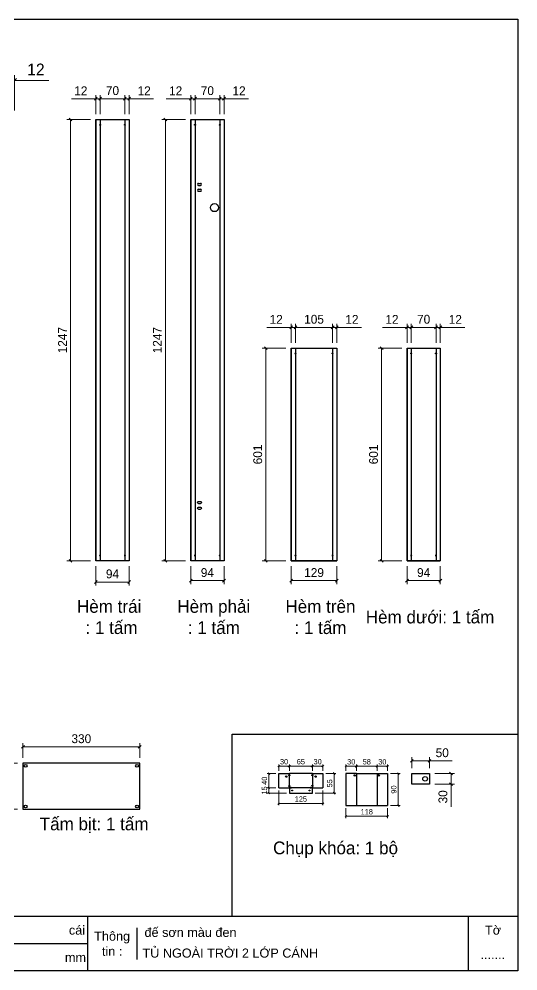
# Model space of a CAD drawing. Header units: millimetres. Extents: x 0 to 3804, y 0 to 2690.
# Drawn here: x 2393 to 3804, y 0 to 2690 of the extents above; entities that cross this region are included whole.
import ezdxf

# ---------------------------------------------------------------- set-up
doc = ezdxf.new("R2010")
doc.units = ezdxf.units.MM
doc.layers.add('CNC', color=7, linetype='Continuous')
doc.layers.add('DIM', color=253, linetype='Continuous')
doc.styles.add('Arial', font='arial.ttf')
doc.dimstyles.new('Dim-15', dxfattribs={"dimtxt": 15, "dimasz": 5, "dimexe": 5, "dimexo": 8, "dimgap": 5, "dimtad": 1, "dimdec": 0, "dimtxsty": 'Standard', "dimblk": 'OBLIQUE', "dimcen": 10, "dimclrd": 5, "dimclre": 5, "dimclrt": 3, "dimazin": 3, "dimtfac": 1, "dimtdec": 0, "dimtmove": 0, "dimatfit": 3, "dimldrblk": 'OBLIQUE', "dimlwd": 9, "dimlwe": 9})
doc.dimstyles.new('Dim-25', dxfattribs={"dimtxt": 25, "dimasz": 8, "dimexe": 10, "dimexo": 15, "dimgap": 10, "dimtad": 1, "dimdec": 0, "dimtxsty": 'Standard', "dimblk": 'OBLIQUE', "dimcen": 10, "dimclrd": 5, "dimclre": 5, "dimclrt": 3, "dimazin": 3, "dimtfac": 1, "dimtdec": 0, "dimtmove": 0, "dimatfit": 3, "dimldrblk": 'OBLIQUE', "dimlwd": 9, "dimlwe": 9})
doc.dimstyles.new('Dim-33', dxfattribs={"dimtxt": 33, "dimasz": 12, "dimexe": 15, "dimexo": 25, "dimgap": 15, "dimtad": 1, "dimdec": 0, "dimtxsty": 'Standard', "dimblk": 'OBLIQUE', "dimcen": 10, "dimclrd": 5, "dimclre": 5, "dimclrt": 3, "dimazin": 3, "dimtfac": 1, "dimtdec": 0, "dimtmove": 0, "dimatfit": 3, "dimldrblk": 'OPEN30', "dimlwd": 9, "dimlwe": 9})

# ---------------------------------------------------------------- blocks, each defined once
blk = doc.blocks.new('KHUNG CHUẨN')
at = {"color": 7}
for p, q in [((19889.2, -28535.2), (16919.2, -28535.2)), ((17239.2, -28535.2), (17239.2, -28595.2)), ((17809.2, -28535.2), (17809.2, -28655.2)), ((18599.2, -28535.2), (18599.2, -28655.2)), ((18939.2, -28535.2), (18939.2, -28655.2)), ((19779.2, -28535.2), (19779.2, -28655.2)), ((19047.6, -28560.2), (19047.6, -28630.2)), ((18939.2, -28595.2), (16919.2, -28595.2)), ((17139.2, -28595.2), (17139.2, -28655.2)), ((17474.2, -28595.2), (17474.2, -28655.2))]:
    blk.add_line(p, q, dxfattribs=at)
blk.add_lwpolyline([(16919.2, -26555.2), (19889.2, -26555.2), (19889.2, -28655.2), (16919.2, -28655.2)], close=True, dxfattribs=at)
at = {"color": 2, "char_height": 20, "style": 'Arial'}
for s, insert, width, attachment_point in [('  Thiết kế :', (16919.2, -28565.2), 917.634, 4), ('  Khách hàng :', (17239.2, -28565.2), 917.634, 4), ('  Tên sản phẩm :', (17809.2, -28565.2), 917.634, 4), ('  Số lượng :', (18599.2, -28565.2), 917.634, 4), ('cái', (18897.9, -28565.2), 63.517, 4), ('Tờ', (19834.2, -28565.2), 110, 5), ('Thông\\Ptin :', (18993.4, -28595.2), 108.311, 5), ('  CNC :', (16919.2, -28625.2), 917.634, 4), ('  Ngày nhận :', (17134, -28625.2), 556.651, 4), ('  Ngày giao:', (17466.3, -28625.2), 556.651, 4), ('  Kích thước :', (17809.2, -28625.2), 917.634, 4), ('mm', (18548.6, -28625.2), 73.831, 4), ('  Loại tôn :', (18599.2, -28625.2), 917.634, 4), ('mm', (18889.2, -28625.2), 917.634, 4)]:
    blk.add_mtext(s, dxfattribs=dict(at, insert=insert, width=width, attachment_point=attachment_point))
at = {"color": 3, "style": 'Arial'}
for tag, p in [('#01', (17055.6, -28580.1)), ('#02', (17431.4, -28580.1)), ('#03', (18030.6, -28580.1)), ('#08', (18751.7, -28580.1)), ('#10', (19064.8, -28580.1)), ('#04', (17024.8, -28634.6)), ('#05', (17308.5, -28633)), ('#06', (17632.7, -28633.7)), ('#07', (18002, -28634.7)), ('#09', (18753.8, -28632.6)), ('#11', (19060.3, -28625.7)), ('#12', (19806.5, -28628.9))]:
    blk.add_attdef(tag, p, '', height=20, dxfattribs=at)
blk = doc.blocks.new('*D14')
at = {"color": 0, "linetype": 'ByBlock', "lineweight": -2}
for p, q in [((2362, 2509.7), (2374, 2521.7)), ((2386, 2521.7), (2374, 2509.7))]:
    blk.add_line(p, q, dxfattribs=at)
at = {"layer": 'Defpoints', "color": 0, "transparency": 16777216}
for p in [(2380, 2515.7), (2368, 2405.9), (2380, 2405.9)]:
    blk.add_point(p, dxfattribs=at)
at = {"layer": 'DIM', "color": 5, "lineweight": 9, "transparency": 16777216}
for p, q in [((2368, 2430.9), (2368, 2530.7)), ((2380, 2430.9), (2380, 2530.7)), ((2368, 2515.7), (2356, 2515.7)), ((2368, 2515.7), (2380, 2515.7)), ((2380, 2515.7), (2477.9, 2515.7))]:
    blk.add_line(p, q, dxfattribs=at)
at = {"layer": 'DIM', "color": 3, "transparency": 16777216, "insert": (2441, 2547.3), "char_height": 33, "attachment_point": 5}
blk.add_mtext('12', dxfattribs=at)
blk = doc.blocks.new('_Oblique')
at = {"color": 0, "linetype": 'ByBlock', "lineweight": -2}
blk.add_line((-0.5, -0.5), (0.5, 0.5), dxfattribs=at)
blk = doc.blocks.new('_Open30')
at = {"color": 0, "linetype": 'ByBlock', "lineweight": -2}
for p, q in [((-1, 0.27), (0, 0)), ((0, 0), (-1, -0.27)), ((0, 0), (-1, 0))]:
    blk.add_line(p, q, dxfattribs=at)
blk = doc.blocks.new('*D32')
at = {"color": 0, "linetype": 'ByBlock', "lineweight": -2}
for p, q in [((2408.4, 637.3), (2400.4, 629.3)), ((2730.4, 629.3), (2738.4, 637.3))]:
    blk.add_line(p, q, dxfattribs=at)
at = {"color": 5, "lineweight": 9, "ltscale": 3, "transparency": 16777216}
for p, q in [((2404.4, 602.2), (2404.4, 643.3)), ((2404.4, 633.3), (2734.4, 633.3)), ((2734.4, 602.2), (2734.4, 643.3))]:
    blk.add_line(p, q, dxfattribs=at)
at = {"layer": 'Defpoints', "color": 0, "ltscale": 3, "transparency": 16777216}
for p in [(2734.4, 633.3), (2404.4, 587.2), (2734.4, 587.2)]:
    blk.add_point(p, dxfattribs=at)
at = {"color": 3, "ltscale": 3, "transparency": 16777216, "insert": (2569.4, 656.1), "char_height": 25, "attachment_point": 5}
blk.add_mtext('330', dxfattribs=at)
blk = doc.blocks.new('*D33')
at = {"color": 5, "lineweight": 9, "ltscale": 3, "transparency": 16777216}
for p, q in [((2389.4, 587.2), (2339.7, 587.2)), ((2349.7, 587.2), (2349.7, 457.2)), ((2389.4, 457.2), (2339.7, 457.2))]:
    blk.add_line(p, q, dxfattribs=at)
at = {"color": 0, "linetype": 'ByBlock', "lineweight": -2}
for p, q in [((2353.7, 583.2), (2345.7, 591.2)), ((2345.7, 461.2), (2353.7, 453.2))]:
    blk.add_line(p, q, dxfattribs=at)
at = {"layer": 'Defpoints', "color": 0, "ltscale": 3, "transparency": 16777216}
for p in [(2404.4, 587.2), (2349.7, 457.2), (2404.4, 457.2)]:
    blk.add_point(p, dxfattribs=at)
at = {"color": 3, "ltscale": 3, "transparency": 16777216, "insert": (2326.9, 522.2), "char_height": 25, "attachment_point": 5, "rotation": 90}
blk.add_mtext('130', dxfattribs=at)
blk = doc.blocks.new('f3daunguoc')
at = {"layer": 'CNC', "color": 2, "lineweight": -3}
blk.add_circle((0, 0), 1.5, dxfattribs=at)
blk = doc.blocks.new('*D34')
at = {"color": 5, "lineweight": 9, "ltscale": 3, "transparency": 16777216}
for p, q in [((2692.5, 2464.5), (2684.5, 2464.5)), ((2692.5, 2420.9), (2692.5, 2474.5)), ((2692.5, 2464.5), (2704.5, 2464.5)), ((2704.5, 2420.9), (2704.5, 2474.5)), ((2704.5, 2464.5), (2773.7, 2464.5))]:
    blk.add_line(p, q, dxfattribs=at)
at = {"color": 0, "linetype": 'ByBlock', "lineweight": -2}
for p, q in [((2688.5, 2460.5), (2696.5, 2468.5)), ((2708.5, 2468.5), (2700.5, 2460.5))]:
    blk.add_line(p, q, dxfattribs=at)
at = {"layer": 'Defpoints', "color": 0, "ltscale": 3, "transparency": 16777216}
for p in [(2704.5, 2464.5), (2692.5, 2405.9), (2704.5, 2405.9)]:
    blk.add_point(p, dxfattribs=at)
at = {"color": 3, "ltscale": 3, "transparency": 16777216, "insert": (2747.1, 2487), "char_height": 25, "attachment_point": 5}
blk.add_mtext('12', dxfattribs=at)
blk = doc.blocks.new('*D35')
at = {"color": 0, "linetype": 'ByBlock', "lineweight": -2}
for p, q in [((2626.5, 2468.5), (2618.5, 2460.5)), ((2688.5, 2460.5), (2696.5, 2468.5))]:
    blk.add_line(p, q, dxfattribs=at)
at = {"color": 5, "lineweight": 9, "ltscale": 3, "transparency": 16777216}
for p, q in [((2622.5, 2420.9), (2622.5, 2474.5)), ((2622.5, 2464.5), (2692.5, 2464.5)), ((2692.5, 2420.9), (2692.5, 2474.5))]:
    blk.add_line(p, q, dxfattribs=at)
at = {"layer": 'Defpoints', "color": 0, "ltscale": 3, "transparency": 16777216}
for p in [(2692.5, 2464.5), (2622.5, 2405.9), (2692.5, 2405.9)]:
    blk.add_point(p, dxfattribs=at)
at = {"color": 3, "ltscale": 3, "transparency": 16777216, "insert": (2657.5, 2487.2), "char_height": 25, "attachment_point": 5}
blk.add_mtext('70', dxfattribs=at)
blk = doc.blocks.new('*D36')
at = {"color": 5, "lineweight": 9, "ltscale": 3, "transparency": 16777216}
for p, q in [((2610.5, 2464.5), (2541.3, 2464.5)), ((2610.5, 2420.9), (2610.5, 2474.5)), ((2622.5, 2464.5), (2610.5, 2464.5)), ((2622.5, 2420.9), (2622.5, 2474.5)), ((2622.5, 2464.5), (2630.5, 2464.5))]:
    blk.add_line(p, q, dxfattribs=at)
at = {"color": 0, "linetype": 'ByBlock', "lineweight": -2}
for p, q in [((2606.5, 2460.5), (2614.5, 2468.5)), ((2626.5, 2468.5), (2618.5, 2460.5))]:
    blk.add_line(p, q, dxfattribs=at)
at = {"layer": 'Defpoints', "color": 0, "ltscale": 3, "transparency": 16777216}
for p in [(2610.5, 2464.5), (2610.5, 2405.9), (2622.5, 2405.9)]:
    blk.add_point(p, dxfattribs=at)
at = {"color": 3, "ltscale": 3, "transparency": 16777216, "insert": (2567.9, 2487), "char_height": 25, "attachment_point": 5}
blk.add_mtext('12', dxfattribs=at)
blk = doc.blocks.new('*D37')
at = {"color": 5, "lineweight": 9, "ltscale": 3, "transparency": 16777216}
for p, q in [((2595.5, 2405.9), (2528.6, 2405.9)), ((2538.6, 2405.9), (2538.6, 1158.9)), ((2595.5, 1158.9), (2528.6, 1158.9))]:
    blk.add_line(p, q, dxfattribs=at)
at = {"color": 0, "linetype": 'ByBlock', "lineweight": -2}
for p, q in [((2542.6, 2401.9), (2534.6, 2409.9)), ((2534.6, 1162.9), (2542.6, 1154.9))]:
    blk.add_line(p, q, dxfattribs=at)
at = {"layer": 'Defpoints', "color": 0, "ltscale": 3, "transparency": 16777216}
for p in [(2610.5, 2405.9), (2538.6, 1158.9), (2610.5, 1158.9)]:
    blk.add_point(p, dxfattribs=at)
at = {"color": 3, "ltscale": 3, "transparency": 16777216, "insert": (2516.1, 1782.4), "char_height": 25, "attachment_point": 5, "rotation": 90}
blk.add_mtext('1247', dxfattribs=at)
blk = doc.blocks.new('*D38')
at = {"color": 5, "lineweight": 9, "ltscale": 3, "transparency": 16777216}
for p, q in [((2960.8, 2464.5), (2952.8, 2464.5)), ((2960.8, 2420.9), (2960.8, 2474.5)), ((2960.8, 2464.5), (2972.8, 2464.5)), ((2972.8, 2420.9), (2972.8, 2474.5)), ((2972.8, 2464.5), (3042, 2464.5))]:
    blk.add_line(p, q, dxfattribs=at)
at = {"color": 0, "linetype": 'ByBlock', "lineweight": -2}
for p, q in [((2956.8, 2460.5), (2964.8, 2468.5)), ((2976.8, 2468.5), (2968.8, 2460.5))]:
    blk.add_line(p, q, dxfattribs=at)
at = {"layer": 'Defpoints', "color": 0, "ltscale": 3, "transparency": 16777216}
for p in [(2972.8, 2464.5), (2960.8, 2405.9), (2972.8, 2405.9)]:
    blk.add_point(p, dxfattribs=at)
at = {"color": 3, "ltscale": 3, "transparency": 16777216, "insert": (3015.4, 2487), "char_height": 25, "attachment_point": 5}
blk.add_mtext('12', dxfattribs=at)
blk = doc.blocks.new('*D39')
at = {"color": 0, "linetype": 'ByBlock', "lineweight": -2}
for p, q in [((2894.8, 2468.5), (2886.8, 2460.5)), ((2956.8, 2460.5), (2964.8, 2468.5))]:
    blk.add_line(p, q, dxfattribs=at)
at = {"color": 5, "lineweight": 9, "ltscale": 3, "transparency": 16777216}
for p, q in [((2890.8, 2420.9), (2890.8, 2474.5)), ((2890.8, 2464.5), (2960.8, 2464.5)), ((2960.8, 2420.9), (2960.8, 2474.5))]:
    blk.add_line(p, q, dxfattribs=at)
at = {"layer": 'Defpoints', "color": 0, "ltscale": 3, "transparency": 16777216}
for p in [(2960.8, 2464.5), (2890.8, 2405.9), (2960.8, 2405.9)]:
    blk.add_point(p, dxfattribs=at)
at = {"color": 3, "ltscale": 3, "transparency": 16777216, "insert": (2925.8, 2487.2), "char_height": 25, "attachment_point": 5}
blk.add_mtext('70', dxfattribs=at)
blk = doc.blocks.new('*D40')
at = {"color": 5, "lineweight": 9, "ltscale": 3, "transparency": 16777216}
for p, q in [((2878.8, 2464.5), (2809.6, 2464.5)), ((2878.8, 2420.9), (2878.8, 2474.5)), ((2890.8, 2464.5), (2878.8, 2464.5)), ((2890.8, 2420.9), (2890.8, 2474.5)), ((2890.8, 2464.5), (2898.8, 2464.5))]:
    blk.add_line(p, q, dxfattribs=at)
at = {"color": 0, "linetype": 'ByBlock', "lineweight": -2}
for p, q in [((2874.8, 2460.5), (2882.8, 2468.5)), ((2894.8, 2468.5), (2886.8, 2460.5))]:
    blk.add_line(p, q, dxfattribs=at)
at = {"layer": 'Defpoints', "color": 0, "ltscale": 3, "transparency": 16777216}
for p in [(2878.8, 2464.5), (2878.8, 2405.9), (2890.8, 2405.9)]:
    blk.add_point(p, dxfattribs=at)
at = {"color": 3, "ltscale": 3, "transparency": 16777216, "insert": (2836.2, 2487), "char_height": 25, "attachment_point": 5}
blk.add_mtext('12', dxfattribs=at)
blk = doc.blocks.new('*D41')
at = {"color": 5, "lineweight": 9, "ltscale": 3, "transparency": 16777216}
for p, q in [((2863.8, 2405.9), (2797, 2405.9)), ((2807, 2405.9), (2807, 1158.9)), ((2863.8, 1158.9), (2797, 1158.9))]:
    blk.add_line(p, q, dxfattribs=at)
at = {"color": 0, "linetype": 'ByBlock', "lineweight": -2}
for p, q in [((2811, 2401.9), (2803, 2409.9)), ((2803, 1162.9), (2811, 1154.9))]:
    blk.add_line(p, q, dxfattribs=at)
at = {"layer": 'Defpoints', "color": 0, "ltscale": 3, "transparency": 16777216}
for p in [(2878.8, 2405.9), (2807, 1158.9), (2878.8, 1158.9)]:
    blk.add_point(p, dxfattribs=at)
at = {"color": 3, "ltscale": 3, "transparency": 16777216, "insert": (2784.4, 1782.4), "char_height": 25, "attachment_point": 5, "rotation": 90}
blk.add_mtext('1247', dxfattribs=at)
blk = doc.blocks.new('*D42')
at = {"color": 5, "lineweight": 9, "ltscale": 3, "transparency": 16777216}
for p, q in [((2610.5, 1143.9), (2610.5, 1089)), ((2704.5, 1143.9), (2704.5, 1089)), ((2610.5, 1099), (2704.5, 1099))]:
    blk.add_line(p, q, dxfattribs=at)
at = {"color": 0, "linetype": 'ByBlock', "lineweight": -2}
for p, q in [((2614.5, 1103), (2606.5, 1095)), ((2700.5, 1095), (2708.5, 1103))]:
    blk.add_line(p, q, dxfattribs=at)
at = {"layer": 'Defpoints', "color": 0, "ltscale": 3, "transparency": 16777216}
for p in [(2610.5, 1158.9), (2704.5, 1158.9), (2704.5, 1099)]:
    blk.add_point(p, dxfattribs=at)
at = {"color": 3, "ltscale": 3, "transparency": 16777216, "insert": (2657.5, 1121.8), "char_height": 25, "attachment_point": 5}
blk.add_mtext('94', dxfattribs=at)
blk = doc.blocks.new('*D43')
at = {"color": 5, "lineweight": 9, "ltscale": 3, "transparency": 16777216}
for p, q in [((2878.8, 1143.9), (2878.8, 1092.8)), ((2972.8, 1143.9), (2972.8, 1092.8)), ((2878.8, 1102.8), (2972.8, 1102.8))]:
    blk.add_line(p, q, dxfattribs=at)
at = {"color": 0, "linetype": 'ByBlock', "lineweight": -2}
for p, q in [((2882.8, 1106.8), (2874.8, 1098.8)), ((2968.8, 1098.8), (2976.8, 1106.8))]:
    blk.add_line(p, q, dxfattribs=at)
at = {"layer": 'Defpoints', "color": 0, "ltscale": 3, "transparency": 16777216}
for p in [(2878.8, 1158.9), (2972.8, 1158.9), (2972.8, 1102.8)]:
    blk.add_point(p, dxfattribs=at)
at = {"color": 3, "ltscale": 3, "transparency": 16777216, "insert": (2925.8, 1125.5), "char_height": 25, "attachment_point": 5}
blk.add_mtext('94', dxfattribs=at)
blk = doc.blocks.new('*D44')
at = {"color": 5, "lineweight": 9, "ltscale": 3, "transparency": 16777216}
for p, q in [((3572.3, 1818.5), (3564.3, 1818.5)), ((3572.3, 1774.9), (3572.3, 1828.5)), ((3572.3, 1818.5), (3584.3, 1818.5)), ((3584.3, 1774.9), (3584.3, 1828.5)), ((3584.3, 1818.5), (3653.5, 1818.5))]:
    blk.add_line(p, q, dxfattribs=at)
at = {"color": 0, "linetype": 'ByBlock', "lineweight": -2}
for p, q in [((3568.3, 1814.5), (3576.3, 1822.5)), ((3588.3, 1822.5), (3580.3, 1814.5))]:
    blk.add_line(p, q, dxfattribs=at)
at = {"layer": 'Defpoints', "color": 0, "ltscale": 3, "transparency": 16777216}
for p in [(3584.3, 1818.5), (3572.3, 1759.9), (3584.3, 1759.9)]:
    blk.add_point(p, dxfattribs=at)
at = {"color": 3, "ltscale": 3, "transparency": 16777216, "insert": (3626.9, 1841), "char_height": 25, "attachment_point": 5}
blk.add_mtext('12', dxfattribs=at)
blk = doc.blocks.new('*D45')
at = {"color": 0, "linetype": 'ByBlock', "lineweight": -2}
for p, q in [((3506.3, 1822.5), (3498.3, 1814.5)), ((3568.3, 1814.5), (3576.3, 1822.5))]:
    blk.add_line(p, q, dxfattribs=at)
at = {"color": 5, "lineweight": 9, "ltscale": 3, "transparency": 16777216}
for p, q in [((3502.3, 1774.9), (3502.3, 1828.5)), ((3502.3, 1818.5), (3572.3, 1818.5)), ((3572.3, 1774.9), (3572.3, 1828.5))]:
    blk.add_line(p, q, dxfattribs=at)
at = {"layer": 'Defpoints', "color": 0, "ltscale": 3, "transparency": 16777216}
for p in [(3572.3, 1818.5), (3502.3, 1759.9), (3572.3, 1759.9)]:
    blk.add_point(p, dxfattribs=at)
at = {"color": 3, "ltscale": 3, "transparency": 16777216, "insert": (3537.3, 1841.2), "char_height": 25, "attachment_point": 5}
blk.add_mtext('70', dxfattribs=at)
blk = doc.blocks.new('*D46')
at = {"color": 5, "lineweight": 9, "ltscale": 3, "transparency": 16777216}
for p, q in [((3490.3, 1818.5), (3421.1, 1818.5)), ((3490.3, 1774.9), (3490.3, 1828.5)), ((3502.3, 1818.5), (3490.3, 1818.5)), ((3502.3, 1774.9), (3502.3, 1828.5)), ((3502.3, 1818.5), (3510.3, 1818.5))]:
    blk.add_line(p, q, dxfattribs=at)
at = {"color": 0, "linetype": 'ByBlock', "lineweight": -2}
for p, q in [((3486.3, 1814.5), (3494.3, 1822.5)), ((3506.3, 1822.5), (3498.3, 1814.5))]:
    blk.add_line(p, q, dxfattribs=at)
at = {"layer": 'Defpoints', "color": 0, "ltscale": 3, "transparency": 16777216}
for p in [(3490.3, 1818.5), (3490.3, 1759.9), (3502.3, 1759.9)]:
    blk.add_point(p, dxfattribs=at)
at = {"color": 3, "ltscale": 3, "transparency": 16777216, "insert": (3447.7, 1841), "char_height": 25, "attachment_point": 5}
blk.add_mtext('12', dxfattribs=at)
blk = doc.blocks.new('*D47')
at = {"color": 5, "lineweight": 9, "ltscale": 3, "transparency": 16777216}
for p, q in [((3475.3, 1759.9), (3408.4, 1759.9)), ((3418.4, 1759.9), (3418.4, 1158.9)), ((3475.3, 1158.9), (3408.4, 1158.9))]:
    blk.add_line(p, q, dxfattribs=at)
at = {"color": 0, "linetype": 'ByBlock', "lineweight": -2}
for p, q in [((3422.4, 1755.9), (3414.4, 1763.9)), ((3414.4, 1162.9), (3422.4, 1154.9))]:
    blk.add_line(p, q, dxfattribs=at)
at = {"layer": 'Defpoints', "color": 0, "ltscale": 3, "transparency": 16777216}
for p in [(3490.3, 1759.9), (3418.4, 1158.9), (3490.3, 1158.9)]:
    blk.add_point(p, dxfattribs=at)
at = {"color": 3, "ltscale": 3, "transparency": 16777216, "insert": (3395.6, 1459.4), "char_height": 25, "attachment_point": 5, "rotation": 90}
blk.add_mtext('601', dxfattribs=at)
blk = doc.blocks.new('*D48')
at = {"color": 5, "lineweight": 9, "ltscale": 3, "transparency": 16777216}
for p, q in [((3490.3, 1143.9), (3490.3, 1092.8)), ((3584.3, 1143.9), (3584.3, 1092.8)), ((3490.3, 1102.8), (3584.3, 1102.8))]:
    blk.add_line(p, q, dxfattribs=at)
at = {"color": 0, "linetype": 'ByBlock', "lineweight": -2}
for p, q in [((3494.3, 1106.8), (3486.3, 1098.8)), ((3580.3, 1098.8), (3588.3, 1106.8))]:
    blk.add_line(p, q, dxfattribs=at)
at = {"layer": 'Defpoints', "color": 0, "ltscale": 3, "transparency": 16777216}
for p in [(3490.3, 1158.9), (3584.3, 1158.9), (3584.3, 1102.8)]:
    blk.add_point(p, dxfattribs=at)
at = {"color": 3, "ltscale": 3, "transparency": 16777216, "insert": (3537.3, 1125.5), "char_height": 25, "attachment_point": 5}
blk.add_mtext('94', dxfattribs=at)
blk = doc.blocks.new('*D49')
at = {"color": 5, "lineweight": 9, "ltscale": 3, "transparency": 16777216}
for p, q in [((3279.9, 1818.5), (3271.9, 1818.5)), ((3279.9, 1774.9), (3279.9, 1828.5)), ((3279.9, 1818.5), (3291.9, 1818.5)), ((3291.9, 1774.9), (3291.9, 1828.5)), ((3291.9, 1818.5), (3361.1, 1818.5))]:
    blk.add_line(p, q, dxfattribs=at)
at = {"color": 0, "linetype": 'ByBlock', "lineweight": -2}
for p, q in [((3275.9, 1814.5), (3283.9, 1822.5)), ((3295.9, 1822.5), (3287.9, 1814.5))]:
    blk.add_line(p, q, dxfattribs=at)
at = {"layer": 'Defpoints', "color": 0, "ltscale": 3, "transparency": 16777216}
for p in [(3291.9, 1818.5), (3279.9, 1759.9), (3291.9, 1759.9)]:
    blk.add_point(p, dxfattribs=at)
at = {"color": 3, "ltscale": 3, "transparency": 16777216, "insert": (3334.5, 1841), "char_height": 25, "attachment_point": 5}
blk.add_mtext('12', dxfattribs=at)
blk = doc.blocks.new('*D50')
at = {"color": 0, "linetype": 'ByBlock', "lineweight": -2}
for p, q in [((3178.9, 1822.5), (3170.9, 1814.5)), ((3275.9, 1814.5), (3283.9, 1822.5))]:
    blk.add_line(p, q, dxfattribs=at)
at = {"color": 5, "lineweight": 9, "ltscale": 3, "transparency": 16777216}
for p, q in [((3174.9, 1774.9), (3174.9, 1828.5)), ((3174.9, 1818.5), (3279.9, 1818.5)), ((3279.9, 1774.9), (3279.9, 1828.5))]:
    blk.add_line(p, q, dxfattribs=at)
at = {"layer": 'Defpoints', "color": 0, "ltscale": 3, "transparency": 16777216}
for p in [(3279.9, 1818.5), (3174.9, 1759.9), (3279.9, 1759.9)]:
    blk.add_point(p, dxfattribs=at)
at = {"color": 3, "ltscale": 3, "transparency": 16777216, "insert": (3227.4, 1841.2), "char_height": 25, "attachment_point": 5}
blk.add_mtext('105', dxfattribs=at)
blk = doc.blocks.new('*D51')
at = {"color": 5, "lineweight": 9, "ltscale": 3, "transparency": 16777216}
for p, q in [((3162.9, 1818.5), (3093.7, 1818.5)), ((3162.9, 1774.9), (3162.9, 1828.5)), ((3174.9, 1818.5), (3162.9, 1818.5)), ((3174.9, 1774.9), (3174.9, 1828.5)), ((3174.9, 1818.5), (3182.9, 1818.5))]:
    blk.add_line(p, q, dxfattribs=at)
at = {"color": 0, "linetype": 'ByBlock', "lineweight": -2}
for p, q in [((3158.9, 1814.5), (3166.9, 1822.5)), ((3178.9, 1822.5), (3170.9, 1814.5))]:
    blk.add_line(p, q, dxfattribs=at)
at = {"layer": 'Defpoints', "color": 0, "ltscale": 3, "transparency": 16777216}
for p in [(3162.9, 1818.5), (3162.9, 1759.9), (3174.9, 1759.9)]:
    blk.add_point(p, dxfattribs=at)
at = {"color": 3, "ltscale": 3, "transparency": 16777216, "insert": (3120.3, 1841), "char_height": 25, "attachment_point": 5}
blk.add_mtext('12', dxfattribs=at)
blk = doc.blocks.new('*D52')
at = {"color": 5, "lineweight": 9, "ltscale": 3, "transparency": 16777216}
for p, q in [((3147.9, 1759.9), (3081, 1759.9)), ((3091, 1759.9), (3091, 1158.9)), ((3147.9, 1158.9), (3081, 1158.9))]:
    blk.add_line(p, q, dxfattribs=at)
at = {"color": 0, "linetype": 'ByBlock', "lineweight": -2}
for p, q in [((3095, 1755.9), (3087, 1763.9)), ((3087, 1162.9), (3095, 1154.9))]:
    blk.add_line(p, q, dxfattribs=at)
at = {"layer": 'Defpoints', "color": 0, "ltscale": 3, "transparency": 16777216}
for p in [(3162.9, 1759.9), (3091, 1158.9), (3162.9, 1158.9)]:
    blk.add_point(p, dxfattribs=at)
at = {"color": 3, "ltscale": 3, "transparency": 16777216, "insert": (3068.2, 1459.4), "char_height": 25, "attachment_point": 5, "rotation": 90}
blk.add_mtext('601', dxfattribs=at)
blk = doc.blocks.new('*D53')
at = {"color": 5, "lineweight": 9, "ltscale": 3, "transparency": 16777216}
for p, q in [((3162.9, 1143.9), (3162.9, 1092.8)), ((3291.9, 1143.9), (3291.9, 1092.8)), ((3162.9, 1102.8), (3291.9, 1102.8))]:
    blk.add_line(p, q, dxfattribs=at)
at = {"color": 0, "linetype": 'ByBlock', "lineweight": -2}
for p, q in [((3166.9, 1106.8), (3158.9, 1098.8)), ((3287.9, 1098.8), (3295.9, 1106.8))]:
    blk.add_line(p, q, dxfattribs=at)
at = {"layer": 'Defpoints', "color": 0, "ltscale": 3, "transparency": 16777216}
for p in [(3162.9, 1158.9), (3291.9, 1158.9), (3291.9, 1102.8)]:
    blk.add_point(p, dxfattribs=at)
at = {"color": 3, "ltscale": 3, "transparency": 16777216, "insert": (3227.4, 1125.5), "char_height": 25, "attachment_point": 5}
blk.add_mtext('129', dxfattribs=at)
blk = doc.blocks.new('ovan6x9')
at = {"color": 2}
for p, q in [((2, 6), (8, 6)), ((2, 0), (8, 0))]:
    blk.add_line(p, q, dxfattribs=at)
for centre, start, end in [((2, 3), 90, 270), ((8, 3), 270, 90)]:
    blk.add_arc(centre, 3, start, end, dxfattribs=at)
blk = doc.blocks.new('*D54')
at = {"color": 0, "linetype": 'ByBlock', "lineweight": -2}
for p, q in [((3468.1, 555.1), (3463.1, 560.1)), ((3463.1, 470.1), (3468.1, 465.1))]:
    blk.add_line(p, q, dxfattribs=at)
at = {"layer": 'Defpoints', "color": 0, "transparency": 16777216}
for p in [(3435.5, 557.6), (3435.5, 467.6), (3465.6, 467.6)]:
    blk.add_point(p, dxfattribs=at)
at = {"layer": 'DIM', "color": 5, "lineweight": 9, "transparency": 16777216}
for p, q in [((3443.5, 557.6), (3470.6, 557.6)), ((3465.6, 557.6), (3465.6, 467.6)), ((3443.5, 467.6), (3470.6, 467.6))]:
    blk.add_line(p, q, dxfattribs=at)
at = {"layer": 'DIM', "color": 3, "transparency": 16777216, "insert": (3453, 512.6), "char_height": 15, "attachment_point": 5, "rotation": 90}
blk.add_mtext('90', dxfattribs=at)
blk = doc.blocks.new('*D55')
at = {"color": 0, "linetype": 'ByBlock', "lineweight": -2}
for p, q in [((3320, 439.5), (3315, 434.5)), ((3433, 434.5), (3438, 439.5))]:
    blk.add_line(p, q, dxfattribs=at)
at = {"layer": 'Defpoints', "color": 0, "transparency": 16777216}
for p in [(3317.5, 467.6), (3435.5, 467.6), (3435.5, 437)]:
    blk.add_point(p, dxfattribs=at)
at = {"layer": 'DIM', "color": 5, "lineweight": 9, "transparency": 16777216}
for p, q in [((3317.5, 459.6), (3317.5, 432)), ((3435.5, 459.6), (3435.5, 432)), ((3317.5, 437), (3435.5, 437))]:
    blk.add_line(p, q, dxfattribs=at)
at = {"layer": 'DIM', "color": 3, "transparency": 16777216, "insert": (3376.5, 449.7), "char_height": 15, "attachment_point": 5}
blk.add_mtext('118', dxfattribs=at)
blk = doc.blocks.new('*D56')
at = {"color": 0, "linetype": 'ByBlock', "lineweight": -2}
for p, q in [((3320, 580.8), (3315, 575.8)), ((3345, 575.8), (3350, 580.8))]:
    blk.add_line(p, q, dxfattribs=at)
at = {"layer": 'Defpoints', "color": 0, "transparency": 16777216}
for p in [(3347.5, 578.3), (3317.5, 557.6), (3347.5, 557.6)]:
    blk.add_point(p, dxfattribs=at)
at = {"layer": 'DIM', "color": 5, "lineweight": 9, "transparency": 16777216}
for p, q in [((3317.5, 565.6), (3317.5, 583.3)), ((3317.5, 578.3), (3347.5, 578.3)), ((3347.5, 565.6), (3347.5, 583.3))]:
    blk.add_line(p, q, dxfattribs=at)
at = {"layer": 'DIM', "color": 3, "transparency": 16777216, "insert": (3332.5, 590.9), "char_height": 15, "attachment_point": 5}
blk.add_mtext('30', dxfattribs=at)
blk = doc.blocks.new('*D57')
at = {"color": 0, "linetype": 'ByBlock', "lineweight": -2}
for p, q in [((3350, 580.8), (3345, 575.8)), ((3403, 575.8), (3408, 580.8))]:
    blk.add_line(p, q, dxfattribs=at)
at = {"layer": 'Defpoints', "color": 0, "transparency": 16777216}
for p in [(3405.5, 578.3), (3347.5, 557.6), (3405.5, 557.6)]:
    blk.add_point(p, dxfattribs=at)
at = {"layer": 'DIM', "color": 5, "lineweight": 9, "transparency": 16777216}
for p, q in [((3347.5, 565.6), (3347.5, 583.3)), ((3347.5, 578.3), (3405.5, 578.3)), ((3405.5, 565.6), (3405.5, 583.3))]:
    blk.add_line(p, q, dxfattribs=at)
at = {"layer": 'DIM', "color": 3, "transparency": 16777216, "insert": (3376.5, 590.9), "char_height": 15, "attachment_point": 5}
blk.add_mtext('58', dxfattribs=at)
blk = doc.blocks.new('*D58')
at = {"color": 0, "linetype": 'ByBlock', "lineweight": -2}
for p, q in [((3408, 580.8), (3403, 575.8)), ((3433, 575.8), (3438, 580.8))]:
    blk.add_line(p, q, dxfattribs=at)
at = {"layer": 'Defpoints', "color": 0, "transparency": 16777216}
for p in [(3435.5, 578.3), (3405.5, 557.6), (3435.5, 557.6)]:
    blk.add_point(p, dxfattribs=at)
at = {"layer": 'DIM', "color": 5, "lineweight": 9, "transparency": 16777216}
for p, q in [((3405.5, 565.6), (3405.5, 583.3)), ((3405.5, 578.3), (3435.5, 578.3)), ((3435.5, 565.6), (3435.5, 583.3))]:
    blk.add_line(p, q, dxfattribs=at)
at = {"layer": 'DIM', "color": 3, "transparency": 16777216, "insert": (3420.5, 590.9), "char_height": 15, "attachment_point": 5}
blk.add_mtext('30', dxfattribs=at)
blk = doc.blocks.new('*D59')
at = {"color": 0, "linetype": 'ByBlock', "lineweight": -2}
for p, q in [((3130.1, 475.5), (3125.1, 470.5)), ((3250.1, 470.5), (3255.1, 475.5))]:
    blk.add_line(p, q, dxfattribs=at)
at = {"layer": 'Defpoints', "color": 0, "transparency": 16777216}
for p in [(3127.6, 517.6), (3252.6, 517.6), (3252.6, 473)]:
    blk.add_point(p, dxfattribs=at)
at = {"layer": 'DIM', "color": 5, "lineweight": 9, "transparency": 16777216}
for p, q in [((3127.6, 509.6), (3127.6, 468)), ((3252.6, 509.6), (3252.6, 468)), ((3127.6, 473), (3252.6, 473))]:
    blk.add_line(p, q, dxfattribs=at)
at = {"layer": 'DIM', "color": 3, "transparency": 16777216, "insert": (3190.1, 485.7), "char_height": 15, "attachment_point": 5}
blk.add_mtext('125', dxfattribs=at)
blk = doc.blocks.new('*D60')
at = {"color": 0, "linetype": 'ByBlock', "lineweight": -2}
for p, q in [((3286.7, 555.1), (3281.7, 560.1)), ((3281.7, 505.1), (3286.7, 500.1))]:
    blk.add_line(p, q, dxfattribs=at)
at = {"layer": 'Defpoints', "color": 0, "transparency": 16777216}
for p in [(3252.6, 557.6), (3222.6, 502.6), (3284.2, 502.6)]:
    blk.add_point(p, dxfattribs=at)
at = {"layer": 'DIM', "color": 5, "lineweight": 9, "transparency": 16777216}
for p, q in [((3260.6, 557.6), (3289.2, 557.6)), ((3284.2, 557.6), (3284.2, 502.6)), ((3230.6, 502.6), (3289.2, 502.6))]:
    blk.add_line(p, q, dxfattribs=at)
at = {"layer": 'DIM', "color": 3, "transparency": 16777216, "insert": (3271.5, 530.1), "char_height": 15, "attachment_point": 5, "rotation": 90}
blk.add_mtext('55', dxfattribs=at)
blk = doc.blocks.new('*D61')
at = {"color": 0, "linetype": 'ByBlock', "lineweight": -2}
for p, q in [((3102.2, 555.1), (3097.2, 560.1)), ((3097.2, 520.1), (3102.2, 515.1))]:
    blk.add_line(p, q, dxfattribs=at)
at = {"layer": 'Defpoints', "color": 0, "transparency": 16777216}
for p in [(3127.6, 557.6), (3099.7, 517.6), (3127.6, 517.6)]:
    blk.add_point(p, dxfattribs=at)
at = {"layer": 'DIM', "color": 5, "lineweight": 9, "transparency": 16777216}
for p, q in [((3119.6, 557.6), (3094.7, 557.6)), ((3099.7, 557.6), (3099.7, 517.6)), ((3119.6, 517.6), (3094.7, 517.6))]:
    blk.add_line(p, q, dxfattribs=at)
at = {"layer": 'DIM', "color": 3, "transparency": 16777216, "insert": (3087.1, 537.6), "char_height": 15, "attachment_point": 5, "rotation": 90}
blk.add_mtext('40', dxfattribs=at)
blk = doc.blocks.new('*D62')
at = {"color": 0, "linetype": 'ByBlock', "lineweight": -2}
for p, q in [((3102.2, 515.1), (3097.2, 520.1)), ((3097.2, 505.1), (3102.2, 500.1))]:
    blk.add_line(p, q, dxfattribs=at)
at = {"layer": 'Defpoints', "color": 0, "transparency": 16777216}
for p in [(3127.6, 517.6), (3099.7, 502.6), (3157.6, 502.6)]:
    blk.add_point(p, dxfattribs=at)
at = {"layer": 'DIM', "color": 5, "lineweight": 9, "transparency": 16777216}
for p, q in [((3119.6, 517.6), (3094.7, 517.6)), ((3099.7, 517.6), (3099.7, 502.6)), ((3149.6, 502.6), (3094.7, 502.6))]:
    blk.add_line(p, q, dxfattribs=at)
at = {"layer": 'DIM', "color": 3, "transparency": 16777216, "insert": (3087.1, 510.1), "char_height": 15, "attachment_point": 5, "rotation": 90}
blk.add_mtext('15', dxfattribs=at)
blk = doc.blocks.new('*D63')
at = {"color": 0, "linetype": 'ByBlock', "lineweight": -2}
for p, q in [((3130.1, 581.1), (3125.1, 576.1)), ((3155.1, 576.1), (3160.1, 581.1))]:
    blk.add_line(p, q, dxfattribs=at)
at = {"layer": 'Defpoints', "color": 0, "transparency": 16777216}
for p in [(3157.6, 578.6), (3127.6, 557.6), (3157.6, 557.6)]:
    blk.add_point(p, dxfattribs=at)
at = {"layer": 'DIM', "color": 5, "lineweight": 9, "transparency": 16777216}
for p, q in [((3127.6, 565.6), (3127.6, 583.6)), ((3127.6, 578.6), (3157.6, 578.6)), ((3157.6, 565.6), (3157.6, 583.6))]:
    blk.add_line(p, q, dxfattribs=at)
at = {"layer": 'DIM', "color": 3, "transparency": 16777216, "insert": (3142.6, 591.2), "char_height": 15, "attachment_point": 5}
blk.add_mtext('30', dxfattribs=at)
blk = doc.blocks.new('*D64')
at = {"color": 0, "linetype": 'ByBlock', "lineweight": -2}
for p, q in [((3160.1, 581.1), (3155.1, 576.1)), ((3220.1, 576.1), (3225.1, 581.1))]:
    blk.add_line(p, q, dxfattribs=at)
at = {"layer": 'Defpoints', "color": 0, "transparency": 16777216}
for p in [(3222.6, 578.6), (3157.6, 557.6), (3222.6, 557.6)]:
    blk.add_point(p, dxfattribs=at)
at = {"layer": 'DIM', "color": 5, "lineweight": 9, "transparency": 16777216}
for p, q in [((3157.6, 565.6), (3157.6, 583.6)), ((3157.6, 578.6), (3222.6, 578.6)), ((3222.6, 565.6), (3222.6, 583.6))]:
    blk.add_line(p, q, dxfattribs=at)
at = {"layer": 'DIM', "color": 3, "transparency": 16777216, "insert": (3190.1, 591.2), "char_height": 15, "attachment_point": 5}
blk.add_mtext('65', dxfattribs=at)
blk = doc.blocks.new('*D65')
at = {"color": 0, "linetype": 'ByBlock', "lineweight": -2}
for p, q in [((3225.1, 581.1), (3220.1, 576.1)), ((3250.1, 576.1), (3255.1, 581.1))]:
    blk.add_line(p, q, dxfattribs=at)
at = {"layer": 'Defpoints', "color": 0, "transparency": 16777216}
for p in [(3252.6, 578.6), (3222.6, 557.6), (3252.6, 557.6)]:
    blk.add_point(p, dxfattribs=at)
at = {"layer": 'DIM', "color": 5, "lineweight": 9, "transparency": 16777216}
for p, q in [((3222.6, 565.6), (3222.6, 583.6)), ((3222.6, 578.6), (3252.6, 578.6)), ((3252.6, 565.6), (3252.6, 583.6))]:
    blk.add_line(p, q, dxfattribs=at)
at = {"layer": 'DIM', "color": 3, "transparency": 16777216, "insert": (3237.6, 591.2), "char_height": 15, "attachment_point": 5}
blk.add_mtext('30', dxfattribs=at)
blk = doc.blocks.new('*D66')
at = {"color": 0, "linetype": 'ByBlock', "lineweight": -2}
for p, q in [((3507.9, 597.8), (3499.9, 589.8)), ((3549.9, 589.8), (3557.9, 597.8))]:
    blk.add_line(p, q, dxfattribs=at)
at = {"color": 5, "lineweight": 9, "ltscale": 3, "transparency": 16777216}
for p, q in [((3503.9, 572.9), (3503.9, 603.8)), ((3503.9, 593.8), (3553.9, 593.8)), ((3553.9, 572.9), (3553.9, 603.8)), ((3553.9, 593.8), (3617.6, 593.8))]:
    blk.add_line(p, q, dxfattribs=at)
at = {"layer": 'Defpoints', "color": 0, "ltscale": 3, "transparency": 16777216}
for p in [(3553.9, 593.8), (3503.9, 557.9), (3553.9, 557.9)]:
    blk.add_point(p, dxfattribs=at)
at = {"color": 3, "ltscale": 3, "transparency": 16777216, "insert": (3589.8, 616.5), "char_height": 25, "attachment_point": 5}
blk.add_mtext('50', dxfattribs=at)
blk = doc.blocks.new('*D67')
at = {"color": 5, "lineweight": 9, "ltscale": 3, "transparency": 16777216}
for p, q in [((3568.9, 557.9), (3624.7, 557.9)), ((3614.7, 557.9), (3614.7, 527.9)), ((3568.9, 527.9), (3624.7, 527.9)), ((3614.7, 527.9), (3614.7, 464.1))]:
    blk.add_line(p, q, dxfattribs=at)
at = {"color": 0, "linetype": 'ByBlock', "lineweight": -2}
for p, q in [((3618.7, 553.9), (3610.7, 561.9)), ((3610.7, 531.9), (3618.7, 523.9))]:
    blk.add_line(p, q, dxfattribs=at)
at = {"layer": 'Defpoints', "color": 0, "ltscale": 3, "transparency": 16777216}
for p in [(3553.9, 557.9), (3553.9, 527.9), (3614.7, 527.9)]:
    blk.add_point(p, dxfattribs=at)
at = {"color": 3, "ltscale": 3, "transparency": 16777216, "insert": (3591.9, 492), "char_height": 25, "attachment_point": 5, "rotation": 90}
blk.add_mtext('30', dxfattribs=at)

msp = doc.modelspace()

# ---------------------------------------------------------------- linework, layer by layer
at = {"color": 7}
for p, q in [((2610.5, 2405.9), (2610.5, 1158.9)), ((2622.5, 2405.9), (2622.5, 1158.9)), ((2692.5, 2405.9), (2692.5, 1158.9)), ((2704.5, 2405.9), (2704.5, 1158.9)), ((2878.8, 2405.9), (2878.8, 1158.9)), ((2890.8, 2405.9), (2890.8, 1158.9)), ((2960.8, 2405.9), (2960.8, 1158.9)), ((2972.8, 2405.9), (2972.8, 1158.9)), ((3162.9, 1759.9), (3162.9, 1158.9)), ((3174.9, 1759.9), (3174.9, 1158.9)), ((3279.9, 1759.9), (3279.9, 1158.9)), ((3291.9, 1759.9), (3291.9, 1158.9)), ((3490.3, 1759.9), (3490.3, 1158.9)), ((3502.3, 1759.9), (3502.3, 1158.9)), ((3572.3, 1759.9), (3572.3, 1158.9)), ((3584.3, 1759.9), (3584.3, 1158.9))]:
    msp.add_line(p, q, dxfattribs=at)
at = {"ltscale": 3}
for p, q in [((3162.9, 1759.9), (3291.9, 1759.9)), ((3490.3, 1759.9), (3584.3, 1759.9)), ((3162.9, 1158.9), (3291.9, 1158.9)), ((3490.3, 1158.9), (3584.3, 1158.9))]:
    msp.add_line(p, q, dxfattribs=at)
for p, q in [((3127.6, 517.6), (3127.6, 557.6)), ((3127.6, 557.6), (3157.6, 557.6)), ((3222.6, 557.6), (3157.6, 557.6)), ((3157.6, 517.6), (3157.6, 557.6)), ((3222.6, 557.6), (3222.6, 517.6)), ((3222.6, 557.6), (3252.6, 557.6)), ((3252.6, 557.6), (3252.6, 517.6)), ((3347.5, 557.6), (3317.5, 557.6)), ((3317.5, 557.6), (3317.5, 467.6)), ((3347.5, 557.6), (3347.5, 467.6)), ((3347.5, 557.6), (3405.5, 557.6)), ((3405.5, 557.6), (3405.5, 467.6)), ((3405.5, 557.6), (3435.5, 557.6)), ((3405.5, 557.6), (3435.5, 557.6)), ((3435.5, 557.6), (3435.5, 467.6)), ((3127.6, 517.6), (3157.6, 517.6)), ((3222.6, 517.6), (3157.6, 517.6)), ((3157.6, 517.6), (3157.6, 502.6)), ((3222.6, 502.6), (3222.6, 517.6)), ((3222.6, 517.6), (3252.6, 517.6)), ((3157.6, 502.6), (3222.6, 502.6)), ((3317.5, 467.6), (3435.5, 467.6))]:
    msp.add_line(p, q)
for points in [[(2610.5, 2405.9), (2704.5, 2405.9), (2704.5, 1158.9), (2610.5, 1158.9)], [(2878.8, 2405.9), (2972.8, 2405.9), (2972.8, 1158.9), (2878.8, 1158.9)], [(3162.9, 1759.9), (3291.9, 1759.9), (3291.9, 1158.9), (3162.9, 1158.9)], [(3490.3, 1759.9), (3584.3, 1759.9), (3584.3, 1158.9), (3490.3, 1158.9)], [(2996.3, 669.1), (3804, 669.1), (3804, 153.7), (2996.3, 153.7)], [(3503.9, 557.9), (3553.9, 557.9), (3553.9, 527.9), (3503.9, 527.9)]]:
    msp.add_lwpolyline(points, close=True, dxfattribs=at)
msp.add_lwpolyline([(2404.4, 587.2), (2404.4, 457.2), (2734.4, 457.2), (2734.4, 587.2)], close=True)
for centre, radius in [((2945.8, 2156.9), 11.5), ((3165.6, 510.1), 1), ((3214.6, 510.1), 1)]:
    msp.add_circle(centre, radius, dxfattribs=at)
at = {"color": 7}
for centre in [(2411.8, 579.8), (2727, 579.8), (2411.8, 464.6), (2727, 464.6)]:
    msp.add_circle(centre, 4, dxfattribs=at)
at = {"color": 2}
for centre, radius in [((3148.6, 549.1), 2), ((3157.6, 553), 1.5), ((3222.6, 553.3), 1.5), ((3231.6, 549.1), 2), ((3342.5, 552.6), 2), ((3410.5, 552.6), 2), ((3157.6, 522.3), 1.5), ((3162.6, 517.6), 1.5), ((3217.6, 517.6), 1.5), ((3222.6, 523.2), 1.5)]:
    msp.add_circle(centre, radius, dxfattribs=at)
at = {"color": 2, "ltscale": 3}
msp.add_circle((3541.4, 542.9), 6.5, dxfattribs=at)

# ---------------------------------------------------------------- block references
at = {"color": 3, "xscale": 1.280794679990776, "yscale": 1.280794679990776, "zscale": 1.280794679990776}
msp.add_blockref('KHUNG CHUẨN', (-21670.1, 36701.4), dxfattribs=at).add_auto_attribs({'#03': 'VÕ TỦ', '#07': '1350x750x400', '#08': '1', '#09': '1', '#10': 'đế sơn màu đen', '#11': 'TỦ NGOÀI TRỜI 2 LỚP CÁNH', '#02': 'QTK', '#05': '27.12.2021', '#06': '29.12.2021', '#01': 'PHÚC', '#04': '............', '#12': '.......'})
at = {"lineweight": -3, "rotation": 180}
for p in [(2622.5, 2390.9), (2692.5, 2390.9), (2890.8, 2390.9), (2960.8, 2390.9), (3174.9, 1744.9), (3279.9, 1744.9), (3502.3, 1744.9), (3572.3, 1744.9)]:
    msp.add_blockref('f3daunguoc', p, dxfattribs=at)
at = {"color": 7}
for p in [(2898.5, 2219.4), (2898.5, 2202.9)]:
    msp.add_blockref('ovan6x9', p, dxfattribs=at)
at = {"color": 7, "xscale": -1, "rotation": 180}
for p in [(2898.5, 1326.9), (2898.5, 1310.4)]:
    msp.add_blockref('ovan6x9', p, dxfattribs=at)
at = {"lineweight": -3, "xscale": -1}
for p in [(2622.5, 1173.9), (2692.5, 1173.9), (2890.8, 1173.9), (2960.8, 1173.9), (3174.9, 1173.9), (3279.9, 1173.9), (3502.3, 1173.9), (3572.3, 1173.9)]:
    msp.add_blockref('f3daunguoc', p, dxfattribs=at)

# ---------------------------------------------------------------- texts
at = {"color": 2, "char_height": 36, "attachment_point": 5}
for s, insert, width in [('Hèm trái\\P : 1 tấm', (2648.1, 999.8), 375), ('Hèm phải\\P: 1 tấm', (2944, 999.8), 375), ('Hèm trên\\P: 1 tấm', (3245.5, 999.8), 410), ('Hèm dưới: 1 tấm', (3555.4, 999.8), 375), ('Tấm bịt: 1 tấm', (2605.6, 411.5), 375), ('Chụp khóa: 1 bộ', (3288.1, 342.3), 457.513)]:
    msp.add_mtext(s, dxfattribs=dict(at, insert=insert, width=width))

# ---------------------------------------------------------------- dimensions: what is measured, and where the dimension line sits
at = {"ltscale": 3}
for base, p1, p2, picture, middle in [((2610.5, 2464.5), (2622.5, 2405.9), (2610.5, 2405.9), '*D36', (2567.9, 2487)), ((2692.5, 2464.5), (2622.5, 2405.9), (2692.5, 2405.9), '*D35', (2657.5, 2487.2)), ((2704.5, 2464.5), (2692.5, 2405.9), (2704.5, 2405.9), '*D34', (2747.1, 2487)), ((2878.8, 2464.5), (2890.8, 2405.9), (2878.8, 2405.9), '*D40', (2836.2, 2487)), ((2960.8, 2464.5), (2890.8, 2405.9), (2960.8, 2405.9), '*D39', (2925.8, 2487.2)), ((2972.8, 2464.5), (2960.8, 2405.9), (2972.8, 2405.9), '*D38', (3015.4, 2487)), ((3162.9, 1818.5), (3174.9, 1759.9), (3162.9, 1759.9), '*D51', (3120.3, 1841)), ((3279.9, 1818.5), (3174.9, 1759.9), (3279.9, 1759.9), '*D50', (3227.4, 1841.2)), ((3291.9, 1818.5), (3279.9, 1759.9), (3291.9, 1759.9), '*D49', (3334.5, 1841)), ((3490.3, 1818.5), (3502.3, 1759.9), (3490.3, 1759.9), '*D46', (3447.7, 1841)), ((3572.3, 1818.5), (3502.3, 1759.9), (3572.3, 1759.9), '*D45', (3537.3, 1841.2)), ((3584.3, 1818.5), (3572.3, 1759.9), (3584.3, 1759.9), '*D44', (3626.9, 1841)), ((2704.5, 1099), (2610.5, 1158.9), (2704.5, 1158.9), '*D42', (2657.5, 1121.8)), ((2972.8, 1102.8), (2878.8, 1158.9), (2972.8, 1158.9), '*D43', (2925.8, 1125.5)), ((3291.9, 1102.8), (3162.9, 1158.9), (3291.9, 1158.9), '*D53', (3227.4, 1125.5)), ((3584.3, 1102.8), (3490.3, 1158.9), (3584.3, 1158.9), '*D48', (3537.3, 1125.5)), ((2734.4, 633.3), (2404.4, 587.2), (2734.4, 587.2), '*D32', (2569.4, 656.1)), ((3553.9, 593.8), (3503.9, 557.9), (3553.9, 557.9), '*D66', (3589.8, 616.5))]:
    dim = msp.add_linear_dim(base=base, p1=p1, p2=p2, dimstyle='Dim-25', dxfattribs=at)
    dim.commit()
    dim.dimension.update_dxf_attribs({"geometry": picture, "text_midpoint": middle})
for base, p1, p2, picture, middle in [((2538.6, 1158.9), (2610.5, 2405.9), (2610.5, 1158.9), '*D37', (2516.1, 1782.4)), ((2807, 1158.9), (2878.8, 2405.9), (2878.8, 1158.9), '*D41', (2784.4, 1782.4)), ((3091, 1158.9), (3162.9, 1759.9), (3162.9, 1158.9), '*D52', (3068.2, 1459.4)), ((3418.4, 1158.9), (3490.3, 1759.9), (3490.3, 1158.9), '*D47', (3395.6, 1459.4)), ((2349.7, 457.2), (2404.4, 587.2), (2404.4, 457.2), '*D33', (2326.9, 522.2)), ((3614.7, 527.9), (3553.9, 557.9), (3553.9, 527.9), '*D67', (3591.9, 492))]:
    dim = msp.add_linear_dim(base=base, p1=p1, p2=p2, angle=90, dimstyle='Dim-25', dxfattribs=at)
    dim.commit()
    dim.dimension.update_dxf_attribs({"geometry": picture, "text_midpoint": middle})
at = {"layer": 'DIM', "color": 7}
for base, p1, p2, angle, dimstyle, picture, middle in [((2380, 2515.7), (2368, 2405.9), (2380, 2405.9), 180, 'Dim-33', '*D14', (2441, 2515.7)), ((3099.7, 502.6), (3127.6, 517.6), (3157.6, 502.6), 90, 'Dim-15', '*D62', (3099.7, 510.1))]:
    dim = msp.add_linear_dim(base=base, p1=p1, p2=p2, angle=angle, dimstyle=dimstyle, dxfattribs=at)
    dim.commit()
    dim.dimension.update_dxf_attribs({"geometry": picture, "text_midpoint": middle, "dimtype": 160})
for base, p1, p2, picture, middle in [((3157.6, 578.6), (3127.6, 557.6), (3157.6, 557.6), '*D63', (3142.6, 578.6)), ((3252.6, 578.6), (3222.6, 557.6), (3252.6, 557.6), '*D65', (3237.6, 578.6)), ((3347.5, 578.3), (3317.5, 557.6), (3347.5, 557.6), '*D56', (3332.5, 578.3)), ((3435.5, 578.3), (3405.5, 557.6), (3435.5, 557.6), '*D58', (3420.5, 578.3))]:
    dim = msp.add_linear_dim(base=base, p1=p1, p2=p2, dimstyle='Dim-15', dxfattribs=at)
    dim.commit()
    dim.dimension.update_dxf_attribs({"geometry": picture, "text_midpoint": middle, "dimtype": 160})
for base, p1, p2, picture, middle in [((3222.6, 578.6), (3157.6, 557.6), (3222.6, 557.6), '*D64', (3190.1, 591.2)), ((3405.5, 578.3), (3347.5, 557.6), (3405.5, 557.6), '*D57', (3376.5, 590.9)), ((3252.6, 473), (3127.6, 517.6), (3252.6, 517.6), '*D59', (3190.1, 485.7)), ((3435.5, 437), (3317.5, 467.6), (3435.5, 467.6), '*D55', (3376.5, 449.7))]:
    dim = msp.add_linear_dim(base=base, p1=p1, p2=p2, dimstyle='Dim-15', dxfattribs=at)
    dim.commit()
    dim.dimension.update_dxf_attribs({"geometry": picture, "text_midpoint": middle})
for base, p1, p2, picture, middle in [((3099.7, 517.6), (3127.6, 557.6), (3127.6, 517.6), '*D61', (3087.1, 537.6)), ((3284.2, 502.6), (3252.6, 557.6), (3222.6, 502.6), '*D60', (3271.5, 530.1)), ((3465.6, 467.6), (3435.5, 557.6), (3435.5, 467.6), '*D54', (3453, 512.6))]:
    dim = msp.add_linear_dim(base=base, p1=p1, p2=p2, angle=90, dimstyle='Dim-15', dxfattribs=at)
    dim.commit()
    dim.dimension.update_dxf_attribs({"geometry": picture, "text_midpoint": middle})

doc.saveas('drawing.dxf')
